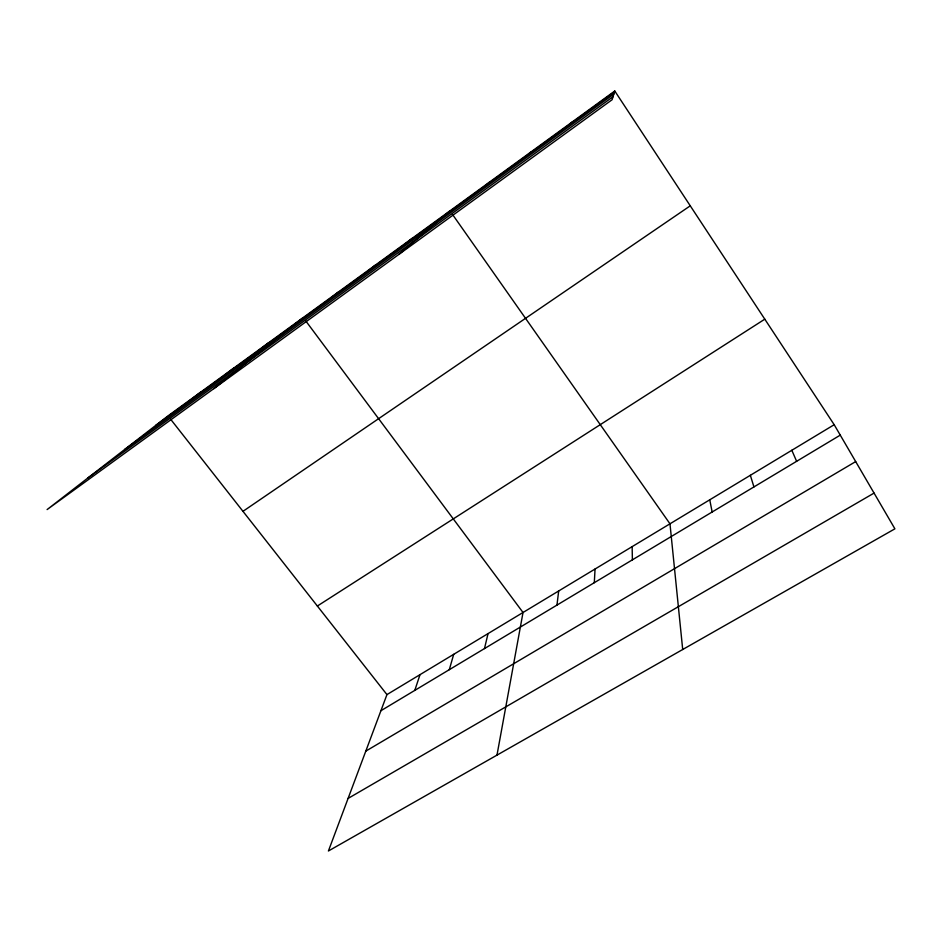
<?xml version="1.0" encoding="UTF-8"?>
<svg xmlns="http://www.w3.org/2000/svg" width="942" height="942" viewBox="0 0 942 942"><rect width="100%" height="100%" fill="white"/><g stroke="black" fill="none" stroke-linecap="round" stroke-linejoin="round"><path stroke-width="1.41" d="M594.296 582.709L595.061 569.015M556.957 605.105L558.688 590.964M496.987 755.119L523.022 612.488L305.879 321.081M484.482 648.591L488.038 633.601M449.299 669.691L453.703 654.325M614.773 91.009L612.1 99.734L47.1 509.575L168.006 415.893L614.773 91.009L834.188 424.712L894.9 528.827L328.417 850.991L386.95 694.607L834.188 424.712M414.786 690.404L420.014 674.649M570.628 123.779L572.183 121.989M527.744 154.947L530.534 152.274M485.848 185.421L489.816 181.888M398.89 254.399L449.982 210.855M406.002 243.46L412.137 238.373M367.957 271.119L375.093 265.314M330.713 298.202L338.802 291.702M213.834 388.634L303.253 317.548M258.532 350.671L268.423 342.876M223.56 376.105L234.275 367.71M189.283 401.021L200.811 392.037M155.713 425.431L614.514 91.869M124.697 449.464L613.843 94.059M88.124 477.794L613.03 96.708M242.977 511.329L690.262 205.815M317.372 606.024L764.798 319.173M380.921 710.715L840.264 435.133M365.79 751.139L855.689 461.592M348.093 798.427L874.058 493.09M170.714 419.355L386.95 694.607M452.443 214.364L669.974 523.811L682.703 649.509M791.822 450.276L796.626 461.309M750.35 475.298L753.941 486.932M709.75 499.802L712.152 511.989M632.141 546.631L632.388 559.854"/></g></svg>
